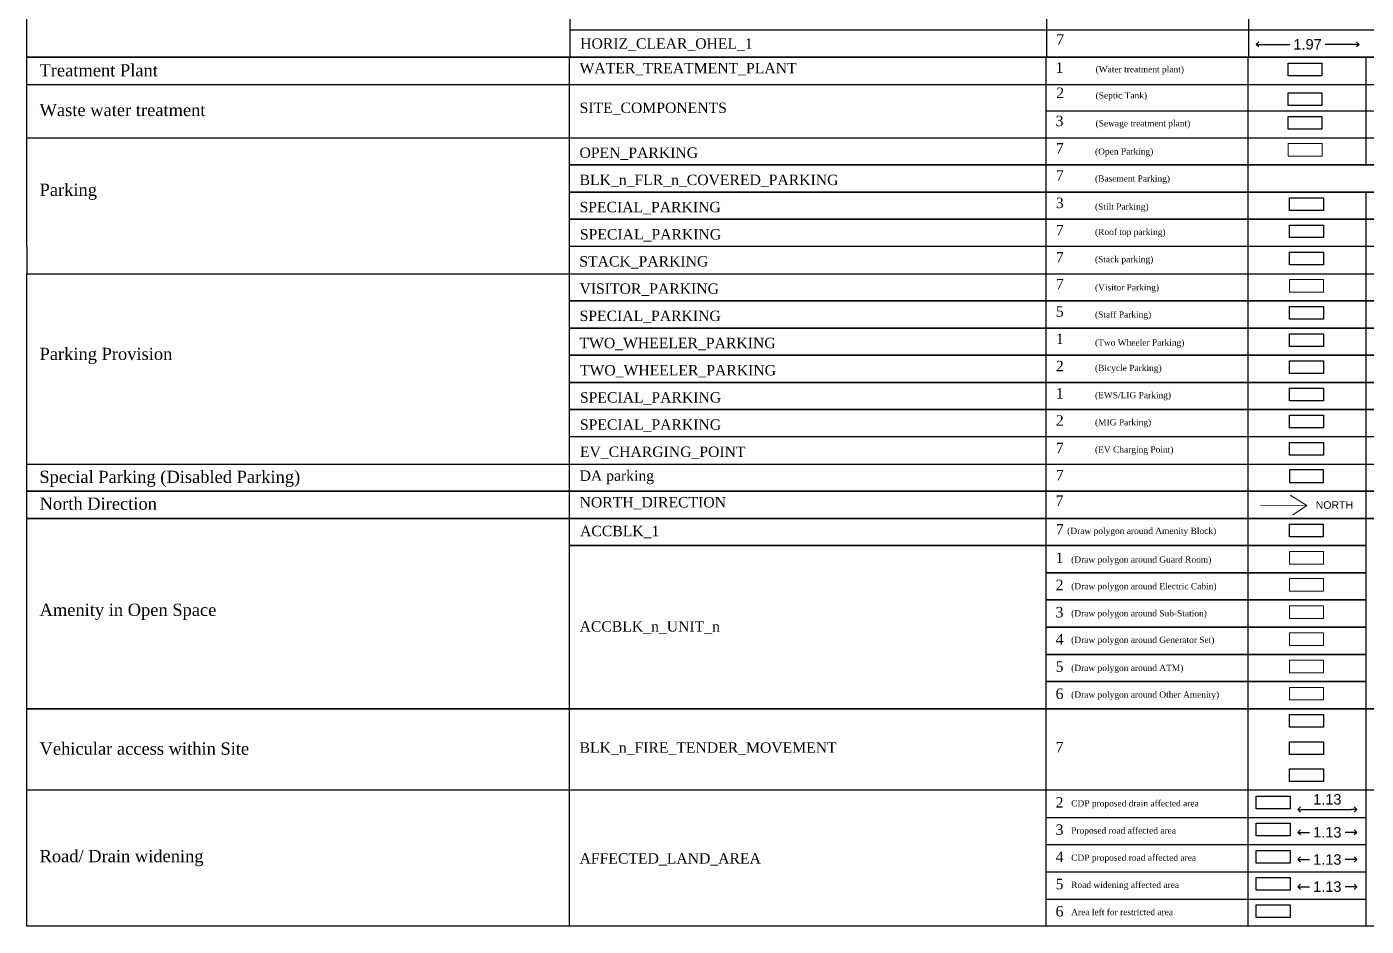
# Model space of a CAD drawing. Header units: millimetres. Extents: x -9481 to -9286, y 28719 to 28853.
# Drawn here: x -9481.26 to -9455.6, y 28801.42 to 28818.64 of the extents above; entities that cross this region are included whole.
import ezdxf

# ---------------------------------------------------------------- set-up
doc = ezdxf.new("R2010")
doc.units = ezdxf.units.MM
doc.header["$PDMODE"] = 34
doc.header["$PDSIZE"] = -15
doc.linetypes.add('CONTINULUS', pattern=[0])
for name, color, linetype in [('ACCBLK_1', 7, 'Continuous'), ('BLK_1_FLR_-2_BLT_UP_AREA_ADD_EXISTING', 7, 'Continuous'), ('DA parking', 7, 'Continuous'), ('EV_CHARGING_POINT', 7, 'Continuous'), ('SITE_COMPONENTS', 7, 'Continuous'), ('STACK_PARKING', 7, 'Continuous'), ('TWO_WHEELER_PARKING', 7, 'Continuous'), ('WATER_TREATMENT_PLANT', 7, 'Continuous')]:
    doc.layers.add(name, color=color, linetype=linetype)
for name, color, linetype, lineweight in [('ACCBLK_1_UNIT_1', 7, 'Continuous', 0), ('AFFECTED_LAND_AREA', 1, 'Continuous', 30), ('NORTH_DIRECTION', 7, 'Continuous', 0), ('OPEN_PARKING', 7, 'Continuous', 0), ('PLAN', 7, 'Continuous', 40), ('VISITOR_PARKING', 7, 'Continuous', 0)]:
    doc.layers.add(name, color=color, linetype=linetype, lineweight=lineweight)
for name, color, linetype, plot in [('BLK_1_FIRE_TENDER_MOVEMENT', 7, 'Continuous', False), ('BLK_2_FIRE_TENDER_MOVEMENT', 7, 'Continuous', False), ('BLK_3_FIRE_TENDER_MOVEMENT', 7, 'Continuous', False), ('HORIZ_CLEAR_OHEL_1', 7, 'Continuous', False), ('SPECIAL_PARKING', 7, 'Continuous', False)]:
    doc.layers.add(name, color=color, linetype=linetype, plot=plot)
doc.styles.add('Arial', font='arial.ttf', dxfattribs={"height": 0.2})
doc.styles.add('MtXpl_Georgia', font='georgiab.ttf')
doc.styles.get("Standard").update_dxf_attribs({"font": 'arial.ttf', "height": 0.25})
doc.styles.add('style2', font='arial.ttf', dxfattribs={"height": 0.3})
doc.dimstyles.new('INT DIM', dxfattribs={"dimtxt": 0.3, "dimasz": 0.1, "dimexe": 0.18, "dimexo": 0.0625, "dimgap": 0.09, "dimtad": 0, "dimzin": 0, "dimdsep": 46, "dimtxsty": 'style2', "dimblk": 'OPEN90', "dimcen": 0.09, "dimse1": 1, "dimse2": 1, "dimclrd": 250, "dimclrt": 256, "dimadec": 0, "dimazin": 0, "dimtfac": 1, "dimtofl": 0, "dimtmove": 0, "dimatfit": 3, "dimfxl": 0.18, "dimtolj": 1, "dimtzin": 0, "dimlwd": -1, "dimarcsym": 0})

# ---------------------------------------------------------------- blocks, each defined once
blk = doc.blocks.new('_Open90')
at = {"layer": 'PLAN', "color": 0, "lineweight": -2}
for p, q in [((0, 0), (-1, 0)), ((-0.5, 0.5), (0, 0)), ((0, 0), (-0.5, -0.5))]:
    blk.add_line(p, q, dxfattribs=at)
blk = doc.blocks.new('*D7')
at = {"layer": 'Defpoints', "color": 0, "linetype": 'CONTINULUS', "ltscale": 0.05, "transparency": 16777216}
for p in [(-9457.705, 28818.308), (-9455.733, 28818.308), (-9455.733, 28818.306)]:
    blk.add_point(p, dxfattribs=at)
at = {"layer": 'HORIZ_CLEAR_OHEL_1', "color": 250, "ltscale": 0.05, "transparency": 16777216}
for p, q in [((-9457.605, 28818.306), (-9457.059, 28818.306)), ((-9455.833, 28818.306), (-9456.379, 28818.306))]:
    blk.add_line(p, q, dxfattribs=at)
at = {"layer": 'HORIZ_CLEAR_OHEL_1', "color": 250, "linetype": 'CONTINULUS', "ltscale": 0.05, "transparency": 16777216, "xscale": 0.1, "yscale": 0.1, "zscale": 0.1, "rotation": 180}
blk.add_blockref('_Open90', (-9457.705, 28818.306), dxfattribs=at)
at = {"layer": 'HORIZ_CLEAR_OHEL_1', "color": 250, "linetype": 'CONTINULUS', "ltscale": 0.05, "transparency": 16777216, "xscale": 0.1, "yscale": 0.1, "zscale": 0.1}
blk.add_blockref('_Open90', (-9455.733, 28818.306), dxfattribs=at)
at = {"layer": 'HORIZ_CLEAR_OHEL_1', "linetype": 'CONTINULUS', "ltscale": 0.05, "transparency": 16777216, "insert": (-9456.719, 28818.306), "char_height": 0.2, "attachment_point": 5, "style": 'Arial', "bg_fill": 3, "box_fill_scale": 1.1, "bg_fill_color": 256, "bg_fill_true_color": 13158600, "bg_fill_transparency": 0}
blk.add_mtext('\\A1;1.97', dxfattribs=at)
blk = doc.blocks.new('*D314')
at = {"layer": 'AFFECTED_LAND_AREA', "color": 250, "ltscale": 0.5, "transparency": 16777216}
blk.add_line((-9456.806, 28803.655), (-9455.875, 28803.655), dxfattribs=at)
at = {"layer": 'Defpoints', "color": 0, "ltscale": 0.5, "transparency": 16777216}
for p in [(-9456.906, 28803.636), (-9455.775, 28803.655), (-9455.775, 28803.655)]:
    blk.add_point(p, dxfattribs=at)
at = {"layer": 'AFFECTED_LAND_AREA', "color": 250, "ltscale": 0.5, "transparency": 16777216, "xscale": 0.1, "yscale": 0.1, "zscale": 0.1, "rotation": 180}
blk.add_blockref('_Open90', (-9456.906, 28803.655), dxfattribs=at)
at = {"layer": 'AFFECTED_LAND_AREA', "color": 250, "ltscale": 0.5, "transparency": 16777216, "xscale": 0.1, "yscale": 0.1, "zscale": 0.1}
blk.add_blockref('_Open90', (-9455.775, 28803.655), dxfattribs=at)
at = {"layer": 'AFFECTED_LAND_AREA', "ltscale": 0.5, "transparency": 16777216, "insert": (-9456.341, 28803.847), "char_height": 0.2, "attachment_point": 5, "style": 'Arial', "bg_fill": 3, "box_fill_scale": 1.1, "bg_fill_color": 256, "bg_fill_true_color": 13158600, "bg_fill_transparency": 0}
blk.add_mtext('\\A1;1.13', dxfattribs=at)
blk = doc.blocks.new('*D315')
at = {"layer": 'AFFECTED_LAND_AREA', "color": 250, "ltscale": 0.5, "transparency": 16777216}
for p, q in [((-9456.806, 28803.216), (-9456.681, 28803.216)), ((-9455.875, 28803.216), (-9456, 28803.216))]:
    blk.add_line(p, q, dxfattribs=at)
at = {"layer": 'Defpoints', "color": 0, "ltscale": 0.5, "transparency": 16777216}
for p in [(-9456.906, 28803.197), (-9455.775, 28803.216), (-9455.775, 28803.216)]:
    blk.add_point(p, dxfattribs=at)
at = {"layer": 'AFFECTED_LAND_AREA', "color": 250, "ltscale": 0.5, "transparency": 16777216, "xscale": 0.1, "yscale": 0.1, "zscale": 0.1, "rotation": 180}
blk.add_blockref('_Open90', (-9456.906, 28803.216), dxfattribs=at)
at = {"layer": 'AFFECTED_LAND_AREA', "color": 250, "ltscale": 0.5, "transparency": 16777216, "xscale": 0.1, "yscale": 0.1, "zscale": 0.1}
blk.add_blockref('_Open90', (-9455.775, 28803.216), dxfattribs=at)
at = {"layer": 'AFFECTED_LAND_AREA', "ltscale": 0.5, "transparency": 16777216, "insert": (-9456.341, 28803.216), "char_height": 0.2, "attachment_point": 5, "style": 'Arial', "bg_fill": 3, "box_fill_scale": 1.1, "bg_fill_color": 256, "bg_fill_true_color": 13158600, "bg_fill_transparency": 0}
blk.add_mtext('\\A1;1.13', dxfattribs=at)
blk = doc.blocks.new('*D316')
at = {"layer": 'AFFECTED_LAND_AREA', "color": 250, "ltscale": 0.5, "transparency": 16777216}
for p, q in [((-9456.806, 28802.695), (-9456.681, 28802.695)), ((-9455.875, 28802.695), (-9456, 28802.695))]:
    blk.add_line(p, q, dxfattribs=at)
at = {"layer": 'Defpoints', "color": 0, "ltscale": 0.5, "transparency": 16777216}
for p in [(-9456.906, 28802.676), (-9455.775, 28802.695), (-9455.775, 28802.695)]:
    blk.add_point(p, dxfattribs=at)
at = {"layer": 'AFFECTED_LAND_AREA', "color": 250, "ltscale": 0.5, "transparency": 16777216, "xscale": 0.1, "yscale": 0.1, "zscale": 0.1, "rotation": 180}
blk.add_blockref('_Open90', (-9456.906, 28802.695), dxfattribs=at)
at = {"layer": 'AFFECTED_LAND_AREA', "color": 250, "ltscale": 0.5, "transparency": 16777216, "xscale": 0.1, "yscale": 0.1, "zscale": 0.1}
blk.add_blockref('_Open90', (-9455.775, 28802.695), dxfattribs=at)
at = {"layer": 'AFFECTED_LAND_AREA', "ltscale": 0.5, "transparency": 16777216, "insert": (-9456.341, 28802.695), "char_height": 0.2, "attachment_point": 5, "style": 'Arial', "bg_fill": 3, "box_fill_scale": 1.1, "bg_fill_color": 256, "bg_fill_true_color": 13158600, "bg_fill_transparency": 0}
blk.add_mtext('\\A1;1.13', dxfattribs=at)
blk = doc.blocks.new('*D317')
at = {"layer": 'AFFECTED_LAND_AREA', "color": 250, "ltscale": 0.5, "transparency": 16777216}
for p, q in [((-9456.806, 28802.174), (-9456.681, 28802.174)), ((-9455.875, 28802.174), (-9456, 28802.174))]:
    blk.add_line(p, q, dxfattribs=at)
at = {"layer": 'Defpoints', "color": 0, "ltscale": 0.5, "transparency": 16777216}
for p in [(-9456.906, 28802.156), (-9455.775, 28802.174), (-9455.775, 28802.174)]:
    blk.add_point(p, dxfattribs=at)
at = {"layer": 'AFFECTED_LAND_AREA', "color": 250, "ltscale": 0.5, "transparency": 16777216, "xscale": 0.1, "yscale": 0.1, "zscale": 0.1, "rotation": 180}
blk.add_blockref('_Open90', (-9456.906, 28802.174), dxfattribs=at)
at = {"layer": 'AFFECTED_LAND_AREA', "color": 250, "ltscale": 0.5, "transparency": 16777216, "xscale": 0.1, "yscale": 0.1, "zscale": 0.1}
blk.add_blockref('_Open90', (-9455.775, 28802.174), dxfattribs=at)
at = {"layer": 'AFFECTED_LAND_AREA', "ltscale": 0.5, "transparency": 16777216, "insert": (-9456.341, 28802.174), "char_height": 0.2, "attachment_point": 5, "style": 'Arial', "bg_fill": 3, "box_fill_scale": 1.1, "bg_fill_color": 256, "bg_fill_true_color": 13158600, "bg_fill_transparency": 0}
blk.add_mtext('\\A1;1.13', dxfattribs=at)

msp = doc.modelspace()

# ---------------------------------------------------------------- linework, layer by layer
for p, q in [((-9470.852, 28819.101), (-9470.852, 28818.58)), ((-9461.72, 28819.101), (-9461.72, 28818.579)), ((-9457.85, 28819.101), (-9457.85, 28818.58)), ((-9481.258, 28818.06), (-9481.258, 28818.58)), ((-9470.852, 28818.58), (-9470.852, 28818.06)), ((-9442.23, 28818.58), (-9470.852, 28818.58)), ((-9461.72, 28818.58), (-9461.72, 28818.058)), ((-9457.85, 28818.58), (-9457.85, 28818.06)), ((-9470.864, 28818.06), (-9470.864, 28815.977)), ((-9461.732, 28818.06), (-9461.732, 28815.977)), ((-9457.862, 28818.06), (-9457.862, 28815.977)), ((-9455.602, 28818.06), (-9455.602, 28815.977)), ((-9470.864, 28816.518), (-9470.864, 28815.997)), ((-9461.732, 28816.518), (-9461.732, 28815.995)), ((-9457.862, 28816.518), (-9457.862, 28815.997)), ((-9455.602, 28816.518), (-9455.602, 28815.997)), ((-9470.864, 28815.997), (-9470.864, 28815.476)), ((-9461.732, 28815.997), (-9461.732, 28815.475)), ((-9457.862, 28815.997), (-9457.862, 28815.476)), ((-9470.864, 28815.476), (-9470.864, 28814.956)), ((-9461.732, 28815.476), (-9461.732, 28814.954)), ((-9457.862, 28815.476), (-9457.862, 28814.956)), ((-9455.602, 28815.476), (-9455.602, 28814.956)), ((-9470.864, 28814.956), (-9470.864, 28814.435)), ((-9461.732, 28814.956), (-9461.732, 28814.433)), ((-9457.862, 28814.956), (-9457.862, 28814.435)), ((-9455.602, 28814.956), (-9455.602, 28814.435)), ((-9470.864, 28813.914), (-9470.864, 28813.394)), ((-9461.732, 28813.914), (-9461.732, 28813.392)), ((-9457.862, 28813.914), (-9457.862, 28813.394)), ((-9455.602, 28813.914), (-9455.602, 28812.873)), ((-9470.864, 28813.394), (-9470.864, 28812.873)), ((-9461.732, 28813.394), (-9461.732, 28812.871)), ((-9457.862, 28813.394), (-9457.862, 28812.873)), ((-9470.864, 28812.873), (-9470.864, 28812.352)), ((-9461.732, 28812.873), (-9461.732, 28812.351)), ((-9457.862, 28812.873), (-9457.862, 28812.352)), ((-9455.602, 28812.873), (-9455.602, 28812.352)), ((-9470.864, 28812.352), (-9470.864, 28811.832)), ((-9461.732, 28812.352), (-9461.732, 28811.83)), ((-9457.862, 28812.352), (-9457.862, 28811.832)), ((-9455.602, 28812.352), (-9455.602, 28811.832)), ((-9470.864, 28811.832), (-9470.864, 28811.311)), ((-9461.732, 28811.832), (-9461.732, 28811.31)), ((-9457.862, 28811.832), (-9457.862, 28811.311)), ((-9455.602, 28811.832), (-9455.602, 28811.311)), ((-9470.864, 28811.311), (-9470.864, 28810.27)), ((-9461.732, 28811.311), (-9461.732, 28810.27)), ((-9457.862, 28811.311), (-9457.862, 28810.27)), ((-9455.602, 28811.311), (-9455.602, 28810.27)), ((-9470.864, 28810.27), (-9470.864, 28809.749)), ((-9461.732, 28810.27), (-9461.732, 28809.748)), ((-9457.862, 28810.27), (-9457.862, 28809.749)), ((-9455.602, 28810.27), (-9455.602, 28809.749)), ((-9470.864, 28809.749), (-9470.864, 28809.228)), ((-9461.732, 28809.749), (-9461.732, 28809.227)), ((-9457.862, 28809.749), (-9457.862, 28809.228)), ((-9455.602, 28809.749), (-9455.602, 28809.228)), ((-9470.864, 28809.228), (-9470.864, 28808.708)), ((-9461.732, 28809.228), (-9461.732, 28808.706)), ((-9457.862, 28809.228), (-9457.862, 28808.708)), ((-9455.602, 28809.228), (-9455.602, 28808.708)), ((-9470.864, 28808.708), (-9470.864, 28808.187)), ((-9461.732, 28808.708), (-9461.732, 28808.186)), ((-9457.862, 28808.708), (-9457.862, 28808.187)), ((-9455.602, 28808.708), (-9455.602, 28808.187)), ((-9470.864, 28808.187), (-9470.864, 28807.667)), ((-9461.732, 28808.187), (-9461.732, 28807.665)), ((-9457.862, 28808.187), (-9457.862, 28807.667)), ((-9455.602, 28808.187), (-9455.602, 28807.667)), ((-9470.864, 28807.667), (-9470.864, 28807.146)), ((-9461.732, 28807.667), (-9461.732, 28807.144)), ((-9457.862, 28807.667), (-9457.862, 28807.146)), ((-9455.602, 28807.667), (-9455.602, 28807.146)), ((-9470.864, 28807.146), (-9470.864, 28806.625)), ((-9461.732, 28807.146), (-9461.732, 28806.624)), ((-9457.862, 28807.146), (-9457.862, 28806.625)), ((-9455.602, 28807.146), (-9455.602, 28806.625)), ((-9470.864, 28806.625), (-9470.864, 28806.105)), ((-9461.732, 28806.625), (-9461.732, 28806.103)), ((-9457.862, 28806.625), (-9457.862, 28806.105)), ((-9455.602, 28806.625), (-9455.602, 28806.105)), ((-9470.864, 28806.105), (-9470.864, 28801.419)), ((-9461.732, 28806.105), (-9461.732, 28801.419)), ((-9457.862, 28806.105), (-9457.862, 28805.584)), ((-9455.602, 28806.105), (-9455.602, 28805.584)), ((-9457.862, 28805.584), (-9457.862, 28805.063)), ((-9457.862, 28805.584), (-9457.862, 28801.419)), ((-9455.602, 28805.584), (-9455.602, 28805.063)), ((-9457.862, 28805.063), (-9457.862, 28804.543)), ((-9455.602, 28805.063), (-9455.602, 28804.543)), ((-9455.602, 28804.543), (-9455.602, 28801.419))]:
    msp.add_line(p, q)
for points in [[(-9481.246, 28819.622), (-9442.218, 28819.622), (-9442.23, 28818.06), (-9481.258, 28818.06), (-9481.258, 28818.58)], [(-9481.258, 28810.27), (-9442.23, 28810.27), (-9442.23, 28809.749), (-9481.258, 28809.749), (-9481.258, 28810.27)], [(-9481.258, 28809.749), (-9442.23, 28809.749), (-9442.23, 28809.228), (-9481.258, 28809.228), (-9481.258, 28809.749)]]:
    msp.add_lwpolyline(points, close=True)
for points in [[(-9481.258, 28815.977), (-9481.258, 28817.539)], [(-9481.258, 28815.997), (-9481.258, 28816.518), (-9442.23, 28816.518), (-9442.23, 28815.997), (-9470.864, 28815.997)], [(-9481.258, 28815.476), (-9481.258, 28815.997)], [(-9470.864, 28815.997), (-9442.23, 28815.997), (-9442.23, 28815.476), (-9470.864, 28815.476)], [(-9481.258, 28814.956), (-9481.258, 28815.476)], [(-9470.864, 28815.476), (-9442.23, 28815.476), (-9442.23, 28814.956), (-9470.864, 28814.956)], [(-9481.258, 28814.435), (-9481.258, 28814.956)], [(-9470.864, 28814.956), (-9442.23, 28814.956), (-9442.23, 28814.435), (-9470.864, 28814.435)], [(-9481.258, 28813.394), (-9481.258, 28813.914), (-9442.23, 28813.914), (-9442.23, 28813.394), (-9470.864, 28813.394)], [(-9481.258, 28812.873), (-9481.258, 28813.394)], [(-9470.864, 28813.394), (-9442.23, 28813.394), (-9442.23, 28812.873), (-9470.864, 28812.873)], [(-9481.258, 28812.352), (-9481.258, 28812.873)], [(-9470.864, 28812.873), (-9442.23, 28812.873), (-9442.23, 28812.352), (-9470.864, 28812.352)], [(-9481.258, 28811.832), (-9481.258, 28812.352)], [(-9470.864, 28812.352), (-9442.23, 28812.352), (-9442.23, 28811.832), (-9470.864, 28811.832)], [(-9481.258, 28811.311), (-9481.258, 28811.832)], [(-9470.864, 28811.832), (-9442.23, 28811.832), (-9442.23, 28811.311), (-9470.864, 28811.311)], [(-9481.258, 28810.27), (-9481.258, 28811.311)], [(-9470.864, 28811.311), (-9442.23, 28811.311), (-9442.23, 28810.79), (-9470.864, 28810.79)], [(-9481.258, 28808.708), (-9481.258, 28809.228), (-9442.23, 28809.228), (-9442.23, 28808.708)], [(-9481.258, 28808.187), (-9481.258, 28808.708)], [(-9470.864, 28808.708), (-9455.602, 28808.708)], [(-9470.864, 28808.708), (-9455.602, 28808.708)], [(-9455.602, 28808.708), (-9470.864, 28808.708)], [(-9481.258, 28807.667), (-9481.258, 28808.187)], [(-9461.732, 28808.187), (-9455.602, 28808.187)], [(-9455.602, 28808.187), (-9461.732, 28808.187)], [(-9481.258, 28807.146), (-9481.258, 28807.667)], [(-9461.732, 28807.667), (-9455.602, 28807.667)], [(-9455.602, 28807.667), (-9461.732, 28807.667)], [(-9481.258, 28806.625), (-9481.258, 28807.146)], [(-9461.732, 28807.146), (-9455.602, 28807.146)], [(-9455.602, 28807.146), (-9461.732, 28807.146)], [(-9481.258, 28806.105), (-9481.258, 28806.625)], [(-9461.732, 28806.625), (-9455.602, 28806.625)], [(-9455.602, 28806.625), (-9461.732, 28806.625)], [(-9442.23, 28806.105), (-9442.23, 28805.584), (-9481.258, 28805.584), (-9481.258, 28806.105), (-9481.258, 28806.105)], [(-9461.732, 28806.105), (-9455.602, 28806.105)], [(-9455.602, 28806.105), (-9461.732, 28806.105)], [(-9481.258, 28805.063), (-9481.258, 28805.584), (-9442.23, 28805.584), (-9442.23, 28805.063)], [(-9481.258, 28804.543), (-9481.258, 28805.063)], [(-9442.23, 28804.543), (-9442.23, 28804.022), (-9481.258, 28804.022), (-9481.258, 28804.543)], [(-9442.23, 28804.022), (-9442.23, 28801.419), (-9481.258, 28801.419), (-9481.258, 28804.022)], [(-9461.732, 28803.501), (-9455.602, 28803.501)], [(-9461.732, 28802.981), (-9455.602, 28802.981)], [(-9461.732, 28802.46), (-9455.602, 28802.46)], [(-9461.732, 28801.939), (-9455.602, 28801.939)]]:
    msp.add_lwpolyline(points)
at = {"layer": 'ACCBLK_1'}
msp.add_lwpolyline([(-9457.068, 28809.117), (-9456.419, 28809.117), (-9456.419, 28808.875), (-9457.068, 28808.875)], close=True, dxfattribs=at)
at = {"layer": 'ACCBLK_1_UNIT_1', "color": 1, "linetype": 'CONTINULUS', "ltscale": 0.05}
msp.add_lwpolyline([(-9456.415, 28808.597), (-9457.064, 28808.597), (-9457.064, 28808.355), (-9456.415, 28808.355)], close=True, dxfattribs=at)
at = {"layer": 'ACCBLK_1_UNIT_1', "color": 2, "linetype": 'CONTINULUS', "ltscale": 0.05}
msp.add_lwpolyline([(-9456.415, 28808.076), (-9457.064, 28808.076), (-9457.064, 28807.834), (-9456.415, 28807.834)], close=True, dxfattribs=at)
at = {"layer": 'ACCBLK_1_UNIT_1', "color": 3, "linetype": 'CONTINULUS', "ltscale": 0.05}
msp.add_lwpolyline([(-9456.415, 28807.555), (-9457.064, 28807.555), (-9457.064, 28807.313), (-9456.415, 28807.313)], close=True, dxfattribs=at)
at = {"layer": 'ACCBLK_1_UNIT_1', "color": 4, "linetype": 'CONTINULUS', "ltscale": 0.05}
msp.add_lwpolyline([(-9456.415, 28807.035), (-9457.064, 28807.035), (-9457.064, 28806.793), (-9456.415, 28806.793)], close=True, dxfattribs=at)
at = {"layer": 'ACCBLK_1_UNIT_1', "color": 5, "linetype": 'CONTINULUS', "ltscale": 0.05}
msp.add_lwpolyline([(-9456.415, 28806.514), (-9457.064, 28806.514), (-9457.064, 28806.272), (-9456.415, 28806.272)], close=True, dxfattribs=at)
at = {"layer": 'ACCBLK_1_UNIT_1', "color": 6, "linetype": 'CONTINULUS', "ltscale": 0.05}
msp.add_lwpolyline([(-9456.415, 28805.993), (-9457.064, 28805.993), (-9457.064, 28805.751), (-9456.415, 28805.751)], close=True, dxfattribs=at)
at = {"layer": 'AFFECTED_LAND_AREA', "color": 2, "ltscale": 0.5}
msp.add_lwpolyline([(-9457.703, 28803.911), (-9457.054, 28803.911), (-9457.054, 28803.669), (-9457.703, 28803.669)], close=True, dxfattribs=at)
at = {"layer": 'AFFECTED_LAND_AREA', "color": 3, "ltscale": 0.5}
msp.add_lwpolyline([(-9457.703, 28803.39), (-9457.054, 28803.39), (-9457.054, 28803.148), (-9457.703, 28803.148)], close=True, dxfattribs=at)
at = {"layer": 'AFFECTED_LAND_AREA', "color": 4, "ltscale": 0.5}
msp.add_lwpolyline([(-9457.703, 28802.87), (-9457.054, 28802.87), (-9457.054, 28802.627), (-9457.703, 28802.627)], close=True, dxfattribs=at)
at = {"layer": 'AFFECTED_LAND_AREA', "color": 5, "ltscale": 0.5}
msp.add_lwpolyline([(-9457.703, 28802.349), (-9457.054, 28802.349), (-9457.054, 28802.107), (-9457.703, 28802.107)], close=True, dxfattribs=at)
at = {"layer": 'AFFECTED_LAND_AREA', "color": 6, "ltscale": 0.5}
msp.add_lwpolyline([(-9457.703, 28801.828), (-9457.054, 28801.828), (-9457.054, 28801.586), (-9457.703, 28801.586)], close=True, dxfattribs=at)
at = {"layer": 'BLK_1_FIRE_TENDER_MOVEMENT', "color": 7, "linetype": 'CONTINULUS', "ltscale": 0.05}
msp.add_lwpolyline([(-9457.064, 28805.473), (-9456.415, 28805.473), (-9456.415, 28805.231), (-9457.064, 28805.231)], close=True, dxfattribs=at)
at = {"layer": 'BLK_1_FLR_-2_BLT_UP_AREA_ADD_EXISTING', "color": 7, "linetype": 'CONTINULUS', "ltscale": 0.05}
for p, q in [((-9481.258, 28814.435), (-9481.258, 28813.914)), ((-9470.864, 28814.435), (-9470.864, 28813.914)), ((-9461.732, 28814.433), (-9461.732, 28813.913)), ((-9457.862, 28814.435), (-9457.862, 28813.914)), ((-9455.602, 28814.435), (-9455.602, 28813.914))]:
    msp.add_line(p, q, dxfattribs=at)
at = {"layer": 'BLK_2_FIRE_TENDER_MOVEMENT', "color": 7, "linetype": 'CONTINULUS', "ltscale": 0.05}
msp.add_lwpolyline([(-9457.064, 28804.952), (-9456.415, 28804.952), (-9456.415, 28804.71), (-9457.064, 28804.71)], close=True, dxfattribs=at)
at = {"layer": 'BLK_3_FIRE_TENDER_MOVEMENT', "color": 7, "linetype": 'CONTINULUS', "ltscale": 0.05}
msp.add_lwpolyline([(-9457.064, 28804.432), (-9456.415, 28804.432), (-9456.415, 28804.189), (-9457.064, 28804.189)], close=True, dxfattribs=at)
at = {"layer": 'DA parking', "color": 7, "linetype": 'CONTINULUS', "ltscale": 0.05}
msp.add_lwpolyline([(-9456.415, 28810.159), (-9457.064, 28810.159), (-9457.064, 28809.916), (-9456.415, 28809.916)], close=True, dxfattribs=at)
at = {"layer": 'EV_CHARGING_POINT', "color": 7, "linetype": 'CONTINULUS', "ltscale": 0.05}
for p, q in [((-9481.258, 28817.539), (-9442.23, 28817.539)), ((-9461.732, 28817.035), (-9442.23, 28817.038))]:
    msp.add_line(p, q, dxfattribs=at)
msp.add_lwpolyline([(-9457.064, 28810.682), (-9456.415, 28810.682), (-9456.415, 28810.44), (-9457.064, 28810.44)], close=True, dxfattribs=at)
at = {"layer": 'NORTH_DIRECTION', "color": 7}
msp.add_line((-9456.735, 28809.476), (-9457.008, 28809.292), dxfattribs=at)
msp.add_lwpolyline([(-9457.621, 28809.48), (-9456.735, 28809.476), (-9457.05, 28809.676)], dxfattribs=at)
at = {"layer": 'OPEN_PARKING', "color": 7, "linetype": 'CONTINULUS', "ltscale": 0.05}
msp.add_lwpolyline([(-9457.089, 28816.406), (-9456.439, 28816.406), (-9456.439, 28816.164), (-9457.089, 28816.164)], close=True, dxfattribs=at)
at = {"layer": 'SITE_COMPONENTS', "color": 2, "linetype": 'CONTINULUS', "ltscale": 0.05}
msp.add_lwpolyline([(-9457.092, 28817.378), (-9456.443, 28817.378), (-9456.443, 28817.136), (-9457.092, 28817.136)], close=True, dxfattribs=at)
at = {"layer": 'SITE_COMPONENTS', "color": 3, "linetype": 'CONTINULUS', "ltscale": 0.05}
msp.add_lwpolyline([(-9457.092, 28816.924), (-9456.443, 28816.924), (-9456.443, 28816.682), (-9457.092, 28816.682)], close=True, dxfattribs=at)
at = {"layer": 'SPECIAL_PARKING', "color": 3, "linetype": 'CONTINULUS', "ltscale": 0.05}
msp.add_lwpolyline([(-9457.064, 28815.365), (-9456.415, 28815.365), (-9456.415, 28815.123), (-9457.064, 28815.123)], close=True, dxfattribs=at)
at = {"layer": 'SPECIAL_PARKING', "color": 4, "linetype": 'CONTINULUS', "ltscale": 0.05}
msp.add_lwpolyline([(-9457.064, 28814.847), (-9456.415, 28814.847), (-9456.415, 28814.605), (-9457.064, 28814.605)], close=True, dxfattribs=at)
at = {"layer": 'SPECIAL_PARKING', "color": 5, "linetype": 'CONTINULUS', "ltscale": 0.05}
msp.add_lwpolyline([(-9457.064, 28813.285), (-9456.415, 28813.285), (-9456.415, 28813.043), (-9457.064, 28813.043)], close=True, dxfattribs=at)
at = {"layer": 'SPECIAL_PARKING', "color": 1, "linetype": 'CONTINULUS', "ltscale": 0.05}
msp.add_lwpolyline([(-9457.064, 28811.723), (-9456.415, 28811.723), (-9456.415, 28811.481), (-9457.064, 28811.481)], close=True, dxfattribs=at)
at = {"layer": 'SPECIAL_PARKING', "color": 2, "linetype": 'CONTINULUS', "ltscale": 0.05}
msp.add_lwpolyline([(-9457.064, 28811.203), (-9456.415, 28811.203), (-9456.415, 28810.96), (-9457.064, 28810.96)], close=True, dxfattribs=at)
at = {"layer": 'STACK_PARKING', "color": 7, "linetype": 'CONTINULUS', "ltscale": 0.05}
msp.add_lwpolyline([(-9457.064, 28814.326), (-9456.415, 28814.326), (-9456.415, 28814.084), (-9457.064, 28814.084)], close=True, dxfattribs=at)
at = {"layer": 'TWO_WHEELER_PARKING', "color": 1, "linetype": 'CONTINULUS', "ltscale": 0.05}
msp.add_lwpolyline([(-9457.064, 28812.762), (-9456.415, 28812.762), (-9456.415, 28812.52), (-9457.064, 28812.52)], close=True, dxfattribs=at)
at = {"layer": 'TWO_WHEELER_PARKING', "color": 2, "linetype": 'CONTINULUS', "ltscale": 0.05}
msp.add_lwpolyline([(-9457.064, 28812.244), (-9456.415, 28812.244), (-9456.415, 28812.002), (-9457.064, 28812.002)], close=True, dxfattribs=at)
at = {"layer": 'VISITOR_PARKING', "color": 7}
msp.add_lwpolyline([(-9457.064, 28813.803), (-9456.415, 28813.803), (-9456.415, 28813.561), (-9457.064, 28813.561)], close=True, dxfattribs=at)
at = {"layer": 'WATER_TREATMENT_PLANT', "color": 1, "linetype": 'CONTINULUS', "ltscale": 0.05}
msp.add_lwpolyline([(-9457.092, 28817.949), (-9456.443, 28817.949), (-9456.443, 28817.706), (-9457.092, 28817.706)], close=True, dxfattribs=at)

# ---------------------------------------------------------------- texts
at = {"linetype": 'CONTINULUS', "style": 'MtXpl_Georgia'}
for s, height, p in [('HORIZ_CLEAR_OHEL_1', 0.19901, (-9470.655, 28818.223)), ('7', 0.201, (-9461.535, 28818.3)), ('Treatment Plant', 0.23406, (-9481.014, 28817.693)), ('WATER_TREATMENT_PLANT', 0.19901, (-9470.667, 28817.752)), ('1', 0.201, (-9461.547, 28817.761)), ('(Water treatment plant)', 0.11941, (-9460.78, 28817.771)), ('2', 0.201, (-9461.535, 28817.278)), ('(Septic Tank)', 0.11941, (-9460.78, 28817.27)), ('Waste water treatment ', 0.23406, (-9481.014, 28816.933)), ('SITE_COMPONENTS', 0.19901, (-9470.667, 28816.992)), ('3', 0.201, (-9461.547, 28816.74)), ('(Sewage treatment plant)', 0.11941, (-9460.78, 28816.735)), ('OPEN_PARKING', 0.19901, (-9470.668, 28816.132)), ('7', 0.201, (-9461.543, 28816.216)), ('(Open Parking)', 0.11941, (-9460.792, 28816.197)), ('BLK_n_FLR_n_COVERED_PARKING', 0.19901, (-9470.667, 28815.612)), ('7', 0.201, (-9461.543, 28815.694)), ('(Basement Parking)', 0.11941, (-9460.792, 28815.677)), ('Parking', 0.2341, (-9481.013, 28815.405)), ('SPECIAL_PARKING', 0.19901, (-9470.668, 28815.091)), ('3', 0.201, (-9461.543, 28815.171)), ('(Stilt Parking)', 0.11941, (-9460.792, 28815.14)), ('SPECIAL_PARKING', 0.19901, (-9470.66, 28814.57)), ('7', 0.201, (-9461.543, 28814.648)), ('(Roof top parking)', 0.11941, (-9460.792, 28814.654)), ('STACK_PARKING', 0.19901, (-9470.672, 28814.051)), ('7', 0.201, (-9461.543, 28814.129)), ('(Stack parking)', 0.11941, (-9460.792, 28814.133)), ('VISITOR_PARKING', 0.19901, (-9470.668, 28813.529)), ('7', 0.201, (-9461.543, 28813.613)), ('(Visitor Parking)', 0.11941, (-9460.792, 28813.593)), ('SPECIAL_PARKING', 0.19901, (-9470.667, 28813.008)), ('5', 0.201, (-9461.543, 28813.09)), ('(Staff Parking)', 0.11941, (-9460.792, 28813.073)), ('TWO_WHEELER_PARKING', 0.19901, (-9470.668, 28812.488)), ('1', 0.201, (-9461.543, 28812.567)), ('(Two Wheeler Parking)', 0.11941, (-9460.792, 28812.537)), ('Parking Provision', 0.23406, (-9481.013, 28812.262)), ('TWO_WHEELER_PARKING', 0.19901, (-9470.66, 28811.967)), ('2', 0.201, (-9461.543, 28812.045)), ('(Bicycle Parking)', 0.11941, (-9460.792, 28812.05)), ('SPECIAL_PARKING', 0.19901, (-9470.66, 28811.446)), ('1', 0.201, (-9461.543, 28811.524)), ('(EWS/LIG Parking)', 0.11941, (-9460.792, 28811.53)), ('SPECIAL_PARKING', 0.19901, (-9470.66, 28810.926)), ('2', 0.201, (-9461.543, 28811.003)), ('(MIG Parking)', 0.11941, (-9460.792, 28811.009)), ('7', 0.201, (-9461.543, 28810.477)), ('(EV Charging Point)', 0.11941, (-9460.792, 28810.488)), ('EV_CHARGING_POINT', 0.19901, (-9470.66, 28810.405)), ('Special Parking (Disabled Parking)', 0.23406, (-9481.017, 28809.907)), ('DA parking', 0.199, (-9470.667, 28809.948)), ('7', 0.201, (-9461.543, 28809.957)), ('North Direction', 0.23406, (-9481.013, 28809.394)), ('NORTH_DIRECTION', 0.19901, (-9470.667, 28809.438)), ('7', 0.201, (-9461.547, 28809.468)), ('ACCBLK_1', 0.199, (-9470.658, 28808.887)), ('7', 0.201, (-9461.543, 28808.92)), ('(Draw polygon around Amenity Block)', 0.11941, (-9461.325, 28808.931)), ('1', 0.201, (-9461.547, 28808.374)), ('(Draw polygon around Guard Room)', 0.11941, (-9461.248, 28808.381)), ('2', 0.201, (-9461.547, 28807.853)), ('(Draw polygon around Electric Cabin)', 0.11941, (-9461.248, 28807.871)), ('Amenity in Open Space', 0.23406, (-9481.013, 28807.361)), ('3', 0.201, (-9461.547, 28807.332)), ('(Draw polygon around Sub-Station)', 0.11941, (-9461.248, 28807.352)), ('ACCBLK_n_UNIT_n', 0.19901, (-9470.667, 28807.06)), ('4', 0.201, (-9461.547, 28806.812)), ('(Draw polygon around Generator Set)', 0.11941, (-9461.248, 28806.843)), ('5', 0.201, (-9461.547, 28806.291)), ('(Draw polygon around ATM)', 0.11941, (-9461.248, 28806.306)), ('6', 0.201, (-9461.547, 28805.77)), ('(Draw polygon around Other Amenity)', 0.11941, (-9461.248, 28805.795)), ('Vehicular access within Site', 0.23406, (-9481.013, 28804.703)), ('BLK_n_FIRE_TENDER_MOVEMENT', 0.19901, (-9470.667, 28804.74)), ('7', 0.201, (-9461.547, 28804.748)), ('2', 0.201, (-9461.547, 28803.688)), ('CDP proposed drain affected area ', 0.11941, (-9461.248, 28803.712)), ('3', 0.201, (-9461.547, 28803.167)), ('Proposed road affected area', 0.11941, (-9461.248, 28803.192)), ('Road/ Drain widening', 0.23406, (-9481.013, 28802.644)), ('AFFECTED_LAND_AREA', 0.19901, (-9470.667, 28802.618)), ('4', 0.201, (-9461.547, 28802.647)), ('CDP proposed road affected area', 0.11941, (-9461.248, 28802.671)), ('5', 0.201, (-9461.547, 28802.126)), ('Road widening affected area', 0.11941, (-9461.248, 28802.151)), ('6', 0.201, (-9461.547, 28801.605)), ('Area left for restricted area', 0.11941, (-9461.248, 28801.63))]:
    msp.add_text(s, height=height, dxfattribs=at).set_placement(p)
at = {"layer": 'NORTH_DIRECTION', "color": 7, "insert": (-9456.563, 28809.557), "char_height": 0.144, "attachment_point": 1}
msp.add_mtext_dynamic_manual_height_columns('NORTH', width=0.82897, gutter_width=0.72, heights=[0], dxfattribs=at)

# ---------------------------------------------------------------- next in the draw order: dimensions: what is measured, and where the dimension line sits
at = {"layer": 'AFFECTED_LAND_AREA', "color": 2, "ltscale": 0.5}
dim = msp.add_linear_dim(base=(-9455.775, 28803.655), p1=(-9456.906, 28803.636), p2=(-9455.775, 28803.655), dimstyle='INT DIM', override={"dimtxt": 0.2, "dimtad": 3, "dimtxsty": 'Arial', "dimfxl": 0.125, "dimtfill": 1, "dimtfillclr": 7, "dimarcsym": 1}, dxfattribs=at)
dim.commit()
dim.dimension.update_dxf_attribs({"geometry": '*D314', "text_midpoint": (-9456.341, 28803.655), "dimtype": 160})
at = {"layer": 'AFFECTED_LAND_AREA', "color": 3, "ltscale": 0.5}
dim = msp.add_linear_dim(base=(-9455.775, 28803.216), p1=(-9456.906, 28803.197), p2=(-9455.775, 28803.216), dimstyle='INT DIM', override={"dimtxt": 0.2, "dimtxsty": 'Arial', "dimfxl": 0.125, "dimtfill": 1, "dimtfillclr": 7, "dimarcsym": 1}, dxfattribs=at)
dim.commit()
dim.dimension.update_dxf_attribs({"geometry": '*D315', "text_midpoint": (-9456.341, 28803.216)})
at = {"layer": 'AFFECTED_LAND_AREA', "color": 4, "ltscale": 0.5}
dim = msp.add_linear_dim(base=(-9455.775, 28802.695), p1=(-9456.906, 28802.676), p2=(-9455.775, 28802.695), dimstyle='INT DIM', override={"dimtxt": 0.2, "dimtxsty": 'Arial', "dimfxl": 0.125, "dimtfill": 1, "dimtfillclr": 7, "dimarcsym": 1}, dxfattribs=at)
dim.commit()
dim.dimension.update_dxf_attribs({"geometry": '*D316', "text_midpoint": (-9456.341, 28802.695)})
at = {"layer": 'AFFECTED_LAND_AREA', "color": 5, "ltscale": 0.5}
dim = msp.add_linear_dim(base=(-9455.775, 28802.174), p1=(-9456.906, 28802.156), p2=(-9455.775, 28802.174), dimstyle='INT DIM', override={"dimtxt": 0.2, "dimtxsty": 'Arial', "dimfxl": 0.125, "dimtfill": 1, "dimtfillclr": 7, "dimarcsym": 1}, dxfattribs=at)
dim.commit()
dim.dimension.update_dxf_attribs({"geometry": '*D317', "text_midpoint": (-9456.341, 28802.174)})
at = {"layer": 'HORIZ_CLEAR_OHEL_1', "color": 7, "linetype": 'CONTINULUS', "ltscale": 0.05}
dim = msp.add_linear_dim(base=(-9455.733, 28818.306), p1=(-9457.705, 28818.308), p2=(-9455.733, 28818.308), dimstyle='INT DIM', override={"dimtxt": 0.2, "dimtxsty": 'Arial', "dimfxl": 0.125, "dimtfill": 1, "dimtfillclr": 7, "dimarcsym": 1}, dxfattribs=at)
dim.commit()
dim.dimension.update_dxf_attribs({"geometry": '*D7', "text_midpoint": (-9456.719, 28818.306)})

# ---------------------------------------------------------------- next in the draw order: linework, layer by layer
msp.add_lwpolyline([(-9481.258, 28817.539), (-9481.258, 28818.06), (-9442.23, 28818.06), (-9442.23, 28817.539), (-9442.23, 28817.539)])

doc.saveas('drawing.dxf')
